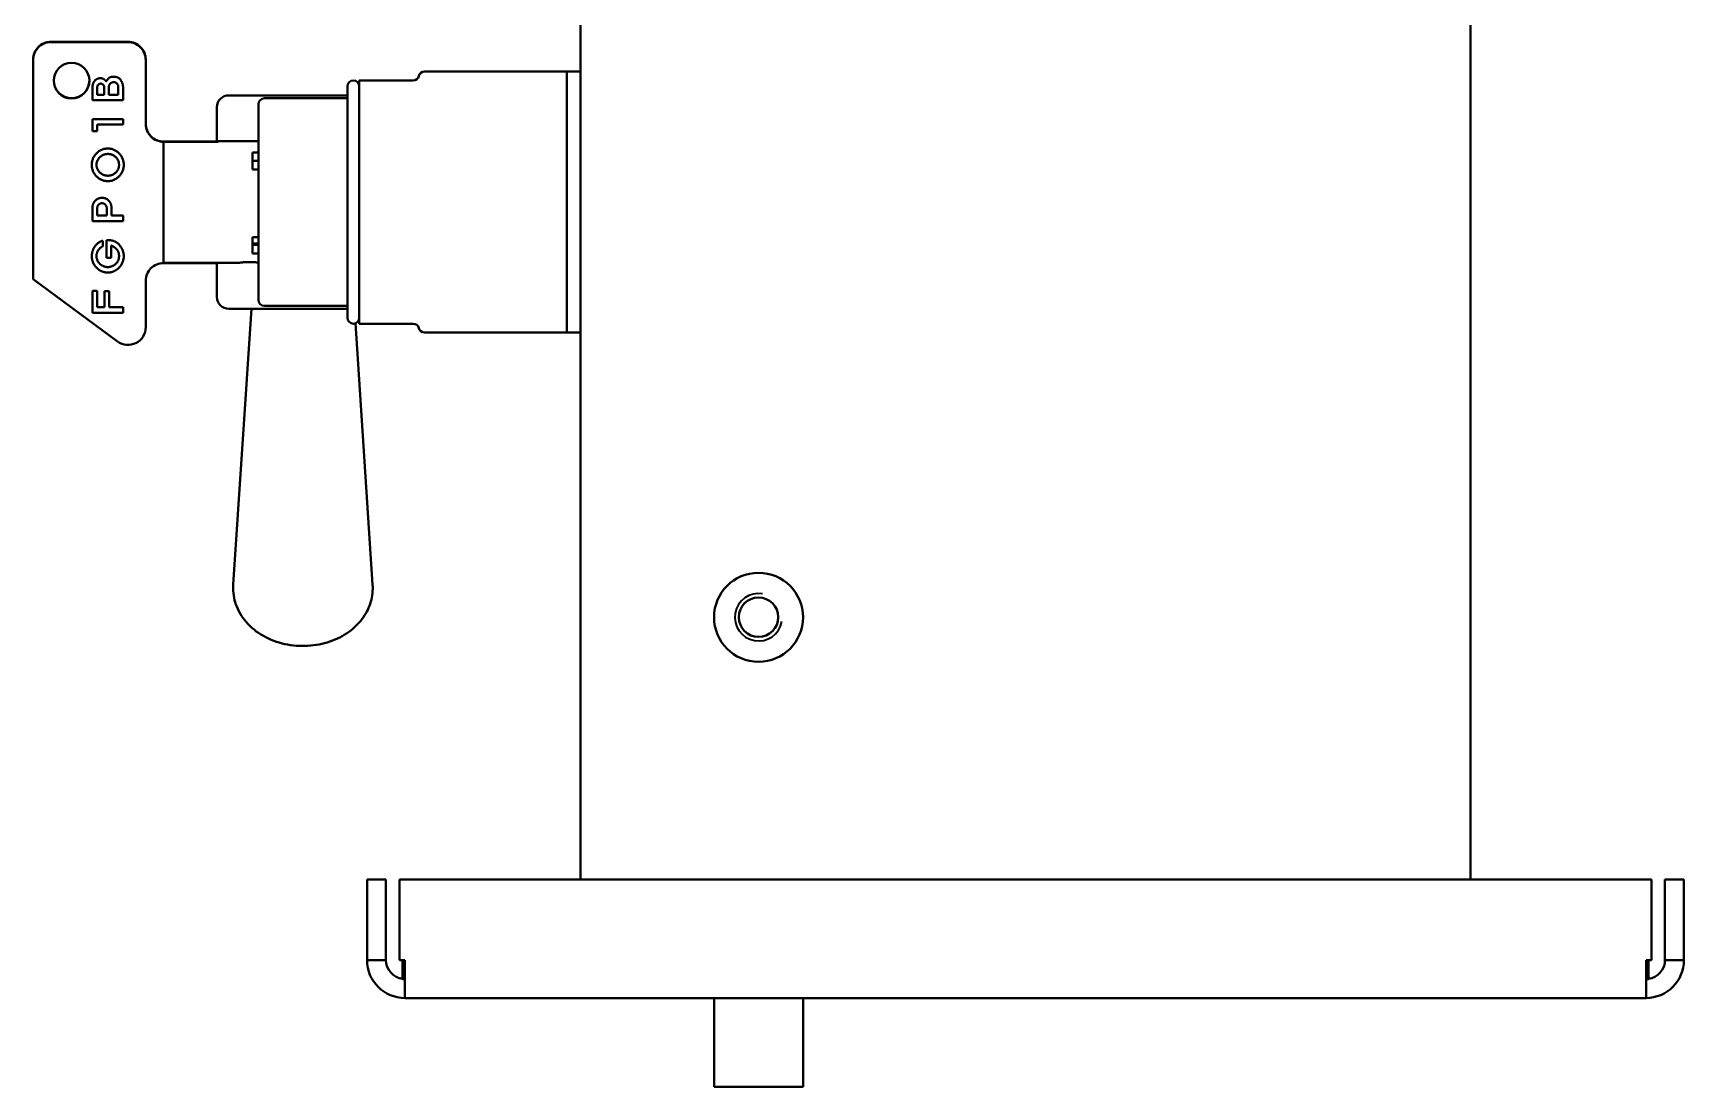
# Model space of a CAD drawing. Header units: millimetres. Extents: x 0 to 5887, y 0 to 4158.
# Drawn here: x 2130.4 to 2408.7, y 2787.8 to 2965.5 of the extents above; entities that cross this region are included whole.
import ezdxf

# ---------------------------------------------------------------- set-up
doc = ezdxf.new("R2010")
doc.units = ezdxf.units.MM
doc.header["$LTSCALE"] = 7
doc.layers.add('가시적인 것(ISO)', color=3, linetype='Continuous', lineweight=40)
doc.layers.add('가시적인 좁은 것(ISO)', color=3, linetype='Continuous', lineweight=35)

msp = doc.modelspace()

# ---------------------------------------------------------------- linework, layer by layer
at = {"layer": '가시적인 것(ISO)'}
for p, q in [((2372.6748, 2822.7575), (2372.6748, 3261.9575)), ((2222.6748, 2822.7575), (2222.6748, 3259.9575)), ((2133.3748, 2963.9744), (2146.3748, 2963.9744)), ((2133.3748, 2963.9224), (2146.3748, 2963.9224)), ((2130.3748, 2960.9754), (2130.3748, 2960.9234)), ((2130.3748, 2923.9359), (2130.3748, 2960.9234)), ((2149.3748, 2960.9754), (2149.3748, 2960.9234)), ((2149.3748, 2960.9234), (2149.3748, 2950.1281)), ((2196.3748, 2958.9575), (2220.3748, 2958.9575)), ((2220.3748, 2958.9575), (2220.3748, 2914.9575)), ((2220.3748, 2958.9575), (2220.3748, 2914.9575)), ((2222.6748, 2958.9575), (2220.3748, 2958.9575)), ((2140.4105, 2956.2845), (2140.4105, 2954.1202)), ((2141.2055, 2956.2963), (2141.2055, 2956.296)), ((2141.2055, 2955.0371), (2141.2055, 2956.296)), ((2141.7864, 2956.9324), (2141.7864, 2956.9321)), ((2142.3673, 2956.2963), (2142.3673, 2956.296)), ((2142.3673, 2956.296), (2142.3673, 2955.0371)), ((2143.1623, 2956.3775), (2143.1623, 2956.3772)), ((2143.1623, 2955.0371), (2143.1623, 2956.3772)), ((2143.9573, 2957.1769), (2143.9573, 2957.1767)), ((2144.7522, 2956.3775), (2144.7522, 2956.3772)), ((2144.7522, 2956.3772), (2144.7522, 2955.0371)), ((2145.5472, 2954.1202), (2145.5472, 2956.3982)), ((2183.3748, 2956.4575), (2183.3748, 2917.4575)), ((2185.3748, 2957.4575), (2185.3748, 2916.4575)), ((2185.3748, 2957.4575), (2194.4383, 2957.4575)), ((2140.4105, 2954.1204), (2145.5472, 2954.1204)), ((2140.4105, 2954.1202), (2145.5472, 2954.1202)), ((2142.3673, 2955.0371), (2141.2055, 2955.0371)), ((2144.7522, 2955.0371), (2143.1623, 2955.0371)), ((2161.3748, 2952.9575), (2161.3748, 2947.1811)), ((2183.3748, 2954.9575), (2163.3748, 2954.9575)), ((2168.3748, 2953.4575), (2168.3748, 2920.4575)), ((2169.3748, 2954.4575), (2183.3748, 2954.4575)), ((2140.4105, 2950.9414), (2140.4105, 2948.9413)), ((2145.5472, 2950.9414), (2140.4105, 2950.9414)), ((2141.2055, 2950.0247), (2145.5472, 2950.0247)), ((2141.2055, 2950.0247), (2141.2055, 2950.0245)), ((2141.2055, 2950.0245), (2145.5472, 2950.0245)), ((2141.2055, 2948.9413), (2141.2055, 2950.0245)), ((2145.5472, 2950.0245), (2145.5472, 2950.9414)), ((2140.4105, 2948.9416), (2141.2055, 2948.9416)), ((2140.4105, 2948.9413), (2141.2055, 2948.9413)), ((2161.5492, 2947.162), (2161.5765, 2947.2075)), ((2161.5765, 2947.2075), (2161.5765, 2947.1292)), ((2161.5765, 2947.2075), (2168.3748, 2947.2075)), ((2142.9855, 2945.0732), (2142.9855, 2945.073)), ((2152.3748, 2947.1811), (2161.5607, 2947.1811)), ((2152.3748, 2947.1811), (2161.5607, 2947.1811)), ((2152.3748, 2947.1292), (2161.5765, 2947.1292)), ((2152.3748, 2947.1292), (2152.3748, 2926.7338)), ((2152.3748, 2947.1292), (2161.5765, 2947.1292)), ((2167.3748, 2942.4283), (2167.3748, 2945.3293)), ((2167.3748, 2945.3293), (2168.3748, 2945.3293)), ((2141.0832, 2943.246), (2141.0832, 2943.2458)), ((2144.8745, 2943.246), (2144.8745, 2943.2458)), ((2167.3748, 2943.9186), (2168.3748, 2943.9186)), ((2167.3748, 2942.4283), (2168.3748, 2942.4283)), ((2142.9789, 2940.4885), (2142.9789, 2940.4882)), ((2140.4105, 2936.1088), (2140.4105, 2933.7639)), ((2142.0071, 2936.7596), (2142.0071, 2936.7593)), ((2143.5904, 2934.6809), (2143.5904, 2936.1088)), ((2140.4105, 2933.7642), (2145.5472, 2933.7642)), ((2140.4105, 2933.7639), (2145.5472, 2933.7639)), ((2141.2055, 2935.9735), (2141.2055, 2935.9732)), ((2141.2055, 2934.6809), (2141.2055, 2935.9732)), ((2142.7954, 2934.6809), (2141.2055, 2934.6809)), ((2142.7954, 2935.9735), (2142.7954, 2935.9732)), ((2142.7954, 2935.9732), (2142.7954, 2934.6809)), ((2145.5472, 2934.6809), (2143.5904, 2934.6809)), ((2145.5472, 2933.7639), (2145.5472, 2934.6809)), ((2142.7342, 2930.5527), (2142.7342, 2927.587)), ((2167.3748, 2928.2896), (2167.3748, 2931.0435)), ((2167.3748, 2931.0435), (2168.3748, 2931.0435)), ((2141.0832, 2927.8575), (2141.0832, 2927.8573)), ((2142.1409, 2929.5212), (2142.1409, 2930.4496)), ((2143.5292, 2929.637), (2143.5292, 2929.6367)), ((2143.5292, 2927.587), (2143.5292, 2929.6367)), ((2144.8745, 2927.8575), (2144.8745, 2927.8573)), ((2167.3748, 2929.9964), (2168.3748, 2929.9964)), ((2167.3748, 2929.7757), (2168.3748, 2929.7757)), ((2167.3748, 2928.2896), (2168.3748, 2928.2896)), ((2142.7342, 2927.5872), (2143.5292, 2927.5872)), ((2142.7342, 2927.587), (2143.5292, 2927.587)), ((2161.5765, 2926.7338), (2152.3748, 2926.7338)), ((2161.5765, 2926.685), (2152.3748, 2926.685)), ((2161.3748, 2926.685), (2161.3748, 2920.9575)), ((2161.5765, 2926.7338), (2161.5765, 2926.685)), ((2161.5765, 2926.7075), (2164.8932, 2926.7075)), ((2144.5952, 2913.4612), (2130.3748, 2923.9359)), ((2149.3748, 2923.686), (2149.3748, 2915.8756)), ((2140.4105, 2921.9869), (2140.4105, 2918.2981)), ((2141.2055, 2921.9869), (2140.4105, 2921.9869)), ((2141.2055, 2919.2151), (2141.2055, 2921.9869)), ((2142.4285, 2921.9229), (2142.4285, 2919.2151)), ((2143.2235, 2921.9229), (2142.4285, 2921.9229)), ((2143.2235, 2919.2151), (2143.2235, 2921.9229)), ((2169.3748, 2919.4575), (2183.3748, 2919.4575)), ((2140.4105, 2918.2984), (2145.5472, 2918.2984)), ((2140.4105, 2918.2981), (2145.5472, 2918.2981)), ((2142.4285, 2919.2151), (2141.2055, 2919.2151)), ((2145.5472, 2919.2151), (2143.2235, 2919.2151)), ((2145.5472, 2918.2981), (2145.5472, 2919.2151)), ((2183.3748, 2918.9575), (2163.3748, 2918.9575)), ((2167.1845, 2918.9575), (2164.1301, 2872.4532)), ((2184.7251, 2916.5209), (2187.6194, 2872.4532)), ((2185.3748, 2916.4575), (2194.4383, 2916.4575)), ((2196.3748, 2914.9575), (2220.3748, 2914.9575)), ((2222.6748, 2914.9575), (2220.3748, 2914.9575)), ((2186.6748, 2822.7575), (2186.6748, 2809.1575)), ((2189.8748, 2822.7575), (2186.6748, 2822.7575)), ((2189.8748, 2809.1575), (2189.8748, 2822.7575)), ((2192.1375, 2809.1575), (2192.1375, 2822.7575)), ((2192.1375, 2822.7575), (2403.212, 2822.7575)), ((2403.212, 2822.7575), (2403.212, 2809.1575)), ((2405.4748, 2809.1575), (2405.4748, 2822.7575)), ((2405.4748, 2822.7575), (2408.6748, 2822.7575)), ((2408.6748, 2809.1575), (2408.6748, 2822.7575)), ((2189.8748, 2809.1575), (2186.6748, 2809.1575)), ((2193.0748, 2809.1575), (2192.1375, 2809.1575)), ((2192.6748, 2808.9575), (2192.6748, 2805.9575)), ((2193.0748, 2808.9575), (2192.6748, 2808.9575)), ((2193.0748, 2809.1575), (2193.0748, 2802.7575)), ((2402.2748, 2802.7575), (2402.2748, 2809.1575)), ((2403.212, 2809.1575), (2402.2748, 2809.1575)), ((2402.6748, 2808.9575), (2402.2748, 2808.9575)), ((2402.6748, 2808.9575), (2402.6748, 2805.9575)), ((2405.4748, 2809.1575), (2408.6748, 2809.1575)), ((2192.6748, 2805.9575), (2193.0748, 2805.9575)), ((2402.2748, 2805.9575), (2402.6748, 2805.9575)), ((2402.2748, 2802.7575), (2193.0748, 2802.7575)), ((2245.1748, 2802.7575), (2245.1748, 2787.7575)), ((2260.1748, 2802.7575), (2260.1748, 2787.7575)), ((2245.1748, 2787.7575), (2260.1748, 2787.7575))]:
    msp.add_line(p, q, dxfattribs=at)
for radius in [7.5, 3.3235]:
    msp.add_circle((2252.6748, 2866.9575), radius, dxfattribs=at)
for centre, radius, start, end in [((2196.3748, 2957.9575), 1, 90, 165.522488), ((2184.3748, 2956.4575), 1, 0, 180), ((2194.4383, 2958.4575), 1, 270, 345.522488), ((2163.3748, 2952.9575), 2, 90, 180), ((2169.3748, 2953.4575), 1, 90, 180), ((2163.3748, 2920.9575), 2, 180, 270), ((2169.3748, 2920.4575), 1, 180, 270), ((2184.3748, 2917.4575), 1, 180, 0), ((2194.4383, 2915.4575), 1, 14.477512, 90), ((2196.3748, 2915.9575), 1, 194.477512, 270), ((2193.0748, 2809.1575), 6.4, 180, 270), ((2193.0748, 2809.1575), 3.2, 180, 262.819244), ((2402.2748, 2809.1575), 6.4, 270, 0), ((2402.2748, 2809.1575), 3.2, 277.180756, 0)]:
    msp.add_arc(centre, radius, start, end, dxfattribs=at)
for centre, major_axis, start_param, end_param in [((2133.3748, 2960.9754), (-3, 0), 4.71238898, 6.28318531), ((2133.3748, 2960.9234), (-3, 0), 4.71238898, 6.28318531), ((2146.3748, 2960.9754), (3, 0), 0, 1.57079633), ((2146.3748, 2960.9234), (3, 0), 0, 1.57079633), ((2136.8748, 2957.4766), (3, 0), 3.15026146, 6.2745165), ((2152.3748, 2950.1801), (-3, 0), 0, 1.57079633), ((2152.3748, 2950.1281), (-3, 0), 0, 1.57079633), ((2152.3748, 2923.686), (-3, 0), 4.71238898, 6.28318531), ((2146.3748, 2915.8756), (3, 0), 4.07736224, 6.28318531)]:
    msp.add_ellipse(centre, major_axis=major_axis, ratio=0.99966201, start_param=start_param, end_param=end_param, dxfattribs=at)
msp.add_ellipse((2136.8748, 2957.4246), major_axis=(-3, 0), ratio=0.99966201, dxfattribs=at)
for points, knots in [([(2141.7329, 2957.8491), (2141.6914, 2957.8477), (2141.6094, 2957.8448), (2141.4875, 2957.8265), (2141.3691, 2957.7943), (2141.2526, 2957.7519), (2141.1402, 2957.6943), (2141.0304, 2957.6253), (2140.9226, 2957.5447), (2140.8193, 2957.4516), (2140.7223, 2957.3476), (2140.6386, 2957.2296), (2140.5682, 2957.1001), (2140.5092, 2956.9595), (2140.4647, 2956.8069), (2140.4337, 2956.6428), (2140.4143, 2956.4674), (2140.4118, 2956.3467), (2140.4105, 2956.2845)], [0, 0, 0, 0, 0.05427115, 0.10739015, 0.1608808, 0.21469696, 0.26932079, 0.32588115, 0.38424246, 0.44534576, 0.5075986, 0.57006323, 0.63424037, 0.70020151, 0.76931843, 0.84191786, 0.91865867, 1, 1, 1, 1]), ([(2141.2055, 2956.2963), (2141.206, 2956.3214), (2141.207, 2956.3704), (2141.2159, 2956.4416), (2141.2297, 2956.5083), (2141.2502, 2956.5703), (2141.2755, 2956.6277), (2141.3078, 2956.6799), (2141.345, 2956.728), (2141.4017, 2956.784), (2141.479, 2956.8413), (2141.5765, 2956.8957), (2141.6805, 2956.9257), (2141.7512, 2956.9302), (2141.7864, 2956.9324)], [0, 0, 0, 0, 0.07843272, 0.15238941, 0.22341326, 0.29023867, 0.3555143, 0.41829968, 0.48121034, 0.54434747, 0.6661785, 0.77980366, 0.89032424, 1, 1, 1, 1]), ([(2141.2055, 2956.296), (2141.206, 2956.3212), (2141.207, 2956.3701), (2141.2159, 2956.4414), (2141.2297, 2956.508), (2141.2502, 2956.57), (2141.2755, 2956.6274), (2141.3078, 2956.6796), (2141.345, 2956.7277), (2141.4017, 2956.7838), (2141.479, 2956.8411), (2141.5765, 2956.8954), (2141.6805, 2956.9254), (2141.7512, 2956.9299), (2141.7864, 2956.9321)], [0, 0, 0, 0, 0.07843272, 0.15238941, 0.22341326, 0.29023867, 0.3555143, 0.41829968, 0.48121034, 0.54434747, 0.6661785, 0.77980366, 0.89032424, 1, 1, 1, 1]), ([(2142.7218, 2957.3209), (2142.7202, 2957.3221), (2142.714, 2957.327), (2142.7019, 2957.3405), (2142.6797, 2957.3609), (2142.6481, 2957.3891), (2142.6093, 2957.4271), (2142.5601, 2957.4715), (2142.5028, 2957.5251), (2142.4392, 2957.5861), (2142.3689, 2957.6478), (2142.2907, 2957.7013), (2142.2086, 2957.7473), (2142.1219, 2957.785), (2142.0308, 2957.8132), (2141.9357, 2957.8346), (2141.8358, 2957.8472), (2141.7677, 2957.8484), (2141.7329, 2957.8491)], [0, 0, 0, 0, 0.00527441, 0.02041841, 0.04663565, 0.08337231, 0.12998379, 0.18711255, 0.25471824, 0.33280285, 0.41517946, 0.49629442, 0.57742192, 0.65821838, 0.7402814, 0.82381946, 0.91015354, 1, 1, 1, 1]), ([(2141.7864, 2956.9324), (2141.8216, 2956.9302), (2141.8923, 2956.9257), (2141.9966, 2956.8954), (2142.0946, 2956.8416), (2142.1721, 2956.784), (2142.2288, 2956.728), (2142.2661, 2956.6802), (2142.2971, 2956.6274), (2142.3227, 2956.5703), (2142.3431, 2956.5083), (2142.357, 2956.4416), (2142.3659, 2956.3704), (2142.3668, 2956.3214), (2142.3673, 2956.2963)], [0, 0, 0, 0, 0.10963582, 0.22011615, 0.33457548, 0.45636215, 0.51947628, 0.58236404, 0.64461516, 0.70986702, 0.7766681, 0.84766608, 0.92159584, 1, 1, 1, 1]), ([(2141.7864, 2956.9321), (2141.8216, 2956.9299), (2141.8923, 2956.9254), (2141.9966, 2956.8952), (2142.0946, 2956.8414), (2142.1721, 2956.7838), (2142.2288, 2956.7277), (2142.2661, 2956.6799), (2142.2971, 2956.6271), (2142.3227, 2956.5701), (2142.3431, 2956.508), (2142.357, 2956.4414), (2142.3659, 2956.3701), (2142.3668, 2956.3212), (2142.3673, 2956.296)], [0, 0, 0, 0, 0.10963582, 0.22011615, 0.33457548, 0.45636215, 0.51947628, 0.58236404, 0.64461516, 0.70986702, 0.7766681, 0.84766608, 0.92159584, 1, 1, 1, 1]), ([(2143.9544, 2958.0936), (2143.8999, 2958.0926), (2143.7943, 2958.0908), (2143.6423, 2958.0727), (2143.5031, 2958.0424), (2143.3763, 2958.0003), (2143.2617, 2957.9463), (2143.1605, 2957.8785), (2143.0709, 2957.7998), (2142.9982, 2957.7092), (2142.936, 2957.6203), (2142.8806, 2957.5415), (2142.8326, 2957.4757), (2142.7934, 2957.4218), (2142.764, 2957.3788), (2142.7415, 2957.3494), (2142.7298, 2957.3302), (2142.7234, 2957.3228), (2142.7218, 2957.3209)], [0, 0, 0, 0, 0.10564587, 0.20451601, 0.29619793, 0.38152204, 0.46299034, 0.54090675, 0.61699884, 0.69328607, 0.76542001, 0.8274343, 0.88004662, 0.92339897, 0.95663151, 0.98096335, 0.9951777, 1, 1, 1, 1]), ([(2143.1623, 2956.3775), (2143.1647, 2956.4265), (2143.1695, 2956.5241), (2143.2137, 2956.6663), (2143.282, 2956.8028), (2143.3618, 2956.9072), (2143.4347, 2956.9857), (2143.4965, 2957.0363), (2143.5619, 2957.0799), (2143.6322, 2957.1154), (2143.7072, 2957.1432), (2143.7866, 2957.1633), (2143.8706, 2957.1748), (2143.9279, 2957.1762), (2143.9573, 2957.1769)], [0, 0, 0, 0, 0.11712848, 0.23316017, 0.35351179, 0.48097886, 0.54622642, 0.6095758, 0.67173975, 0.73413235, 0.7975734, 0.86284323, 0.92979656, 1, 1, 1, 1]), ([(2143.1623, 2956.3772), (2143.1647, 2956.4262), (2143.1695, 2956.5238), (2143.2137, 2956.6661), (2143.282, 2956.8026), (2143.3618, 2956.907), (2143.4347, 2956.9855), (2143.4965, 2957.036), (2143.5619, 2957.0797), (2143.6322, 2957.1152), (2143.7072, 2957.1429), (2143.7866, 2957.163), (2143.8706, 2957.1745), (2143.9279, 2957.1759), (2143.9573, 2957.1767)], [0, 0, 0, 0, 0.11712848, 0.23316017, 0.35351179, 0.48097886, 0.54622642, 0.6095758, 0.67173975, 0.73413235, 0.7975734, 0.86284323, 0.92979656, 1, 1, 1, 1]), ([(2145.5472, 2956.3982), (2145.5459, 2956.4377), (2145.5434, 2956.519), (2145.5263, 2956.6429), (2145.4996, 2956.7716), (2145.4607, 2956.9044), (2145.4119, 2957.0419), (2145.3522, 2957.1841), (2145.2811, 2957.3304), (2145.2023, 2957.4802), (2145.1094, 2957.6242), (2144.9955, 2957.7509), (2144.8633, 2957.8569), (2144.715, 2957.9449), (2144.5484, 2958.0112), (2144.3657, 2958.0601), (2144.1655, 2958.0886), (2144.0265, 2958.0919), (2143.9544, 2958.0936)], [0, 0, 0, 0, 0.045469477, 0.093488771, 0.143627723, 0.196604031, 0.252555691, 0.311326573, 0.373904675, 0.439616603, 0.505950269, 0.57052549, 0.634590779, 0.700106434, 0.768120585, 0.8401735, 0.917144063, 1, 1, 1, 1]), ([(2143.9573, 2957.1769), (2143.9866, 2957.1762), (2144.0439, 2957.1748), (2144.1279, 2957.1633), (2144.2073, 2957.1431), (2144.2823, 2957.1155), (2144.3527, 2957.0796), (2144.4188, 2957.0366), (2144.4808, 2956.9857), (2144.5537, 2956.9075), (2144.6324, 2956.8025), (2144.7008, 2956.6664), (2144.745, 2956.5241), (2144.7498, 2956.4265), (2144.7522, 2956.3775)], [0, 0, 0, 0, 0.07019062, 0.13713172, 0.20238963, 0.26581909, 0.32820029, 0.39098994, 0.45432775, 0.51956339, 0.64655278, 0.76688242, 0.88289292, 1, 1, 1, 1]), ([(2143.9573, 2957.1767), (2143.9866, 2957.1759), (2144.0439, 2957.1745), (2144.1279, 2957.163), (2144.2073, 2957.1429), (2144.2823, 2957.1152), (2144.3527, 2957.0794), (2144.4188, 2957.0364), (2144.4808, 2956.9854), (2144.5537, 2956.9072), (2144.6324, 2956.8022), (2144.7008, 2956.6661), (2144.745, 2956.5238), (2144.7498, 2956.4262), (2144.7522, 2956.3772)], [0, 0, 0, 0, 0.07019062, 0.13713172, 0.20238963, 0.26581909, 0.32820029, 0.39098994, 0.45432775, 0.51956339, 0.64655278, 0.76688242, 0.88289292, 1, 1, 1, 1]), ([(2142.9789, 2945.9899), (2142.8876, 2945.9877), (2142.7075, 2945.9832), (2142.4427, 2945.9439), (2142.1882, 2945.8799), (2141.944, 2945.7903), (2141.7093, 2945.6765), (2141.4862, 2945.5348), (2141.2732, 2945.3686), (2141.0733, 2945.1797), (2140.8906, 2944.9733), (2140.729, 2944.7551), (2140.5925, 2944.5268), (2140.4808, 2944.2885), (2140.3945, 2944.04), (2140.3338, 2943.7817), (2140.295, 2943.5137), (2140.2905, 2943.3315), (2140.2882, 2943.2391)], [0, 0, 0, 0, 0.06396996, 0.12628383, 0.18735874, 0.24779723, 0.30845505, 0.37001199, 0.43289888, 0.4977051, 0.5627616, 0.62604222, 0.68796709, 0.74914247, 0.81040796, 0.87219118, 0.93513718, 1, 1, 1, 1]), ([(2141.0832, 2943.246), (2141.0848, 2943.3079), (2141.088, 2943.4296), (2141.1144, 2943.6089), (2141.1585, 2943.7809), (2141.219, 2943.947), (2141.2976, 2944.1058), (2141.394, 2944.2576), (2141.5075, 2944.4023), (2141.6367, 2944.5386), (2141.7775, 2944.6639), (2141.9279, 2944.7733), (2142.0861, 2944.8653), (2142.2507, 2944.9431), (2142.4246, 2945.0005), (2142.6049, 2945.043), (2142.7928, 2945.0683), (2142.9205, 2945.0715), (2142.9855, 2945.0732)], [0, 0, 0, 0, 0.063244121, 0.124449935, 0.184950834, 0.244601771, 0.30489548, 0.365787748, 0.428194631, 0.492696429, 0.557520489, 0.620704217, 0.682588072, 0.744362156, 0.806562232, 0.869438903, 0.933502702, 1, 1, 1, 1]), ([(2141.0832, 2943.2458), (2141.0848, 2943.3076), (2141.088, 2943.4293), (2141.1144, 2943.6087), (2141.1585, 2943.7807), (2141.219, 2943.9468), (2141.2976, 2944.1055), (2141.394, 2944.2573), (2141.5075, 2944.4021), (2141.6367, 2944.5383), (2141.7775, 2944.6636), (2141.9279, 2944.7731), (2142.0861, 2944.8651), (2142.2507, 2944.9428), (2142.4246, 2945.0003), (2142.6049, 2945.0427), (2142.7928, 2945.068), (2142.9205, 2945.0713), (2142.9855, 2945.073)], [0, 0, 0, 0, 0.063244121, 0.124449935, 0.184950834, 0.244601771, 0.30489548, 0.365787748, 0.428194631, 0.492696429, 0.557520489, 0.620704217, 0.682588072, 0.744362156, 0.806562232, 0.869438903, 0.933502702, 1, 1, 1, 1]), ([(2145.6695, 2943.2391), (2145.6672, 2943.3315), (2145.6626, 2943.5137), (2145.6241, 2943.7818), (2145.5622, 2944.04), (2145.475, 2944.2886), (2145.3621, 2944.5265), (2145.226, 2944.7554), (2145.0632, 2944.9736), (2144.8786, 2945.1797), (2144.6769, 2945.3684), (2144.4631, 2945.5346), (2144.24, 2945.6763), (2144.0061, 2945.7903), (2143.7628, 2945.8799), (2143.5099, 2945.9437), (2143.2473, 2945.9832), (2143.0691, 2945.9877), (2142.9789, 2945.9899)], [0, 0, 0, 0, 0.06491521, 0.12791207, 0.18979733, 0.25118608, 0.31250596, 0.37448085, 0.4379455, 0.50335187, 0.56853652, 0.63165075, 0.69325742, 0.75376333, 0.8140407, 0.87494817, 0.93664852, 1, 1, 1, 1]), ([(2142.9855, 2945.0732), (2143.0493, 2945.0715), (2143.1751, 2945.0682), (2143.3605, 2945.0429), (2143.5386, 2945.0007), (2143.7104, 2944.9427), (2143.8737, 2944.8651), (2144.0316, 2944.7736), (2144.1812, 2944.6635), (2144.322, 2944.5386), (2144.4511, 2944.4023), (2144.5648, 2944.2579), (2144.6599, 2944.1055), (2144.7388, 2943.9471), (2144.7991, 2943.7809), (2144.8433, 2943.6089), (2144.8697, 2943.4296), (2144.8729, 2943.3079), (2144.8745, 2943.246)], [0, 0, 0, 0, 0.06547344, 0.1291616, 0.19166918, 0.25320503, 0.31494563, 0.37709285, 0.44028113, 0.50538106, 0.57015736, 0.63282983, 0.69380697, 0.75435727, 0.81426207, 0.87502044, 0.93648673, 1, 1, 1, 1]), ([(2142.9855, 2945.073), (2143.0493, 2945.0713), (2143.1751, 2945.0679), (2143.3605, 2945.0427), (2143.5386, 2945.0005), (2143.7104, 2944.9424), (2143.8737, 2944.8648), (2144.0316, 2944.7734), (2144.1812, 2944.6633), (2144.322, 2944.5384), (2144.4511, 2944.402), (2144.5648, 2944.2576), (2144.6599, 2944.1052), (2144.7388, 2943.9468), (2144.7991, 2943.7807), (2144.8433, 2943.6087), (2144.8697, 2943.4293), (2144.8729, 2943.3076), (2144.8745, 2943.2458)], [0, 0, 0, 0, 0.06547344, 0.1291616, 0.19166918, 0.25320503, 0.31494563, 0.37709285, 0.44028113, 0.50538106, 0.57015736, 0.63282983, 0.69380697, 0.75435727, 0.81426207, 0.87502044, 0.93648673, 1, 1, 1, 1]), ([(2140.2882, 2943.2391), (2140.2905, 2943.1456), (2140.295, 2942.9615), (2140.3337, 2942.6911), (2140.3943, 2942.4308), (2140.4809, 2942.1811), (2140.5922, 2941.942), (2140.7291, 2941.7135), (2140.89, 2941.4953), (2141.0737, 2941.2909), (2141.2729, 2941.1027), (2141.4863, 2940.9385), (2141.7096, 2940.7988), (2141.944, 2940.6859), (2142.1882, 2940.5972), (2142.4429, 2940.5345), (2142.7075, 2940.4949), (2142.8876, 2940.4905), (2142.9789, 2940.4882)], [0, 0, 0, 0, 0.06546991, 0.12901913, 0.19117778, 0.25259569, 0.31391495, 0.3757807, 0.43900092, 0.50366171, 0.5682531, 0.63080653, 0.69206765, 0.75257004, 0.81287445, 0.87383673, 0.9360911, 1, 1, 1, 1]), ([(2140.2882, 2943.2391), (2140.2905, 2943.1457), (2140.295, 2942.9617), (2140.3337, 2942.6913), (2140.3943, 2942.431), (2140.4809, 2942.1814), (2140.5922, 2941.9423), (2140.7291, 2941.7138), (2140.89, 2941.4956), (2141.0737, 2941.2911), (2141.2729, 2941.103), (2141.4863, 2940.9388), (2141.7096, 2940.7991), (2141.944, 2940.6861), (2142.1882, 2940.5974), (2142.4429, 2940.5348), (2142.7075, 2940.4951), (2142.8876, 2940.4907), (2142.9789, 2940.4885)], [0.000060695, 0.000060695, 0.000060695, 0.000060695, 0.065469913, 0.129019131, 0.191177784, 0.252595695, 0.313914949, 0.375780705, 0.439000916, 0.503661708, 0.568253104, 0.630806526, 0.692067649, 0.752570042, 0.812874446, 0.873836726, 0.936091104, 1, 1, 1, 1]), ([(2142.9855, 2941.4052), (2142.9205, 2941.4068), (2142.7928, 2941.4101), (2142.6049, 2941.4355), (2142.4244, 2941.4775), (2142.2512, 2941.5368), (2142.0858, 2941.6128), (2141.928, 2941.7052), (2141.7775, 2941.8145), (2141.6367, 2941.9399), (2141.5072, 2942.0761), (2141.394, 2942.2218), (2141.2977, 2942.3745), (2141.2185, 2942.5347), (2141.1588, 2942.703), (2141.1142, 2942.8774), (2141.088, 2943.0593), (2141.0848, 2943.1829), (2141.0832, 2943.2458)], [0, 0, 0, 0, 0.06621357, 0.13000403, 0.19261242, 0.25465142, 0.31602589, 0.3776457, 0.44055984, 0.50510731, 0.5693339, 0.63173033, 0.69263702, 0.75296437, 0.81327516, 0.87414646, 0.93605397, 1, 1, 1, 1]), ([(2142.9789, 2940.4882), (2143.0691, 2940.4904), (2143.2473, 2940.4948), (2143.5097, 2940.5347), (2143.7628, 2940.5972), (2144.0061, 2940.6859), (2144.2397, 2940.799), (2144.463, 2940.9387), (2144.6772, 2941.1029), (2144.8782, 2941.2908), (2145.0638, 2941.4951), (2145.2259, 2941.7132), (2145.3624, 2941.9423), (2145.475, 2942.181), (2145.5623, 2942.4307), (2145.6242, 2942.6909), (2145.6626, 2942.9616), (2145.6672, 2943.1456), (2145.6695, 2943.2391)], [0, 0, 0, 0, 0.06329086, 0.12493218, 0.18572682, 0.2458698, 0.3062199, 0.36753038, 0.43031134, 0.49528131, 0.56029276, 0.62369669, 0.68561229, 0.74707562, 0.80861646, 0.87087692, 0.93447734, 1, 1, 1, 1]), ([(2142.9789, 2940.4885), (2143.0691, 2940.4907), (2143.2473, 2940.4951), (2143.5097, 2940.535), (2143.7628, 2940.5974), (2144.0061, 2940.6861), (2144.2397, 2940.7993), (2144.463, 2940.939), (2144.6772, 2941.1032), (2144.8782, 2941.2911), (2145.0638, 2941.4953), (2145.2259, 2941.7135), (2145.3624, 2941.9425), (2145.475, 2942.1813), (2145.5623, 2942.431), (2145.6242, 2942.6912), (2145.6626, 2942.9617), (2145.6672, 2943.1457), (2145.6695, 2943.2391)], [0, 0, 0, 0, 0.063290864, 0.124932183, 0.185726818, 0.245869803, 0.306219899, 0.367530379, 0.430311335, 0.495281315, 0.560292764, 0.623696691, 0.685612291, 0.747075625, 0.808616459, 0.87087692, 0.934477338, 0.999939254, 0.999939254, 0.999939254, 0.999939254]), ([(2144.8745, 2943.2458), (2144.8729, 2943.1829), (2144.8697, 2943.0593), (2144.8435, 2942.8774), (2144.7989, 2942.703), (2144.7393, 2942.5347), (2144.6599, 2942.3748), (2144.5648, 2942.2215), (2144.4514, 2942.0762), (2144.322, 2941.9398), (2144.1813, 2941.8148), (2144.0315, 2941.7049), (2143.874, 2941.613), (2143.7099, 2941.5372), (2143.5388, 2941.4773), (2143.3604, 2941.4356), (2143.1751, 2941.4102), (2143.0493, 2941.4069), (2142.9855, 2941.4052)], [0, 0, 0, 0, 0.06421689, 0.126386632, 0.187515767, 0.248082018, 0.308664899, 0.369656842, 0.432317569, 0.496816204, 0.561637086, 0.624554509, 0.686435331, 0.747773999, 0.809152416, 0.871392049, 0.934807209, 1, 1, 1, 1]), ([(2142.0138, 2937.6763), (2141.9558, 2937.6749), (2141.8421, 2937.6721), (2141.6757, 2937.6485), (2141.5177, 2937.6108), (2141.3678, 2937.557), (2141.2271, 2937.4863), (2141.0931, 2937.4027), (2140.9698, 2937.3008), (2140.855, 2937.1873), (2140.7523, 2937.0639), (2140.661, 2936.9366), (2140.5828, 2936.8068), (2140.5204, 2936.6728), (2140.4717, 2936.5361), (2140.4358, 2936.3966), (2140.4142, 2936.2538), (2140.4117, 2936.1573), (2140.4105, 2936.1088)], [0, 0, 0, 0, 0.06990935, 0.13693333, 0.20208557, 0.26532931, 0.3283129, 0.39144478, 0.45527375, 0.52066965, 0.58577214, 0.64849332, 0.70923813, 0.76812294, 0.82638424, 0.8838105, 0.94160867, 1, 1, 1, 1]), ([(2141.2055, 2935.9735), (2141.208, 2936.0215), (2141.213, 2936.1174), (2141.2558, 2936.2571), (2141.3225, 2936.3914), (2141.4006, 2936.4939), (2141.4722, 2936.5716), (2141.5345, 2936.621), (2141.6001, 2936.6647), (2141.6721, 2936.6989), (2141.7484, 2936.7271), (2141.8303, 2936.7457), (2141.917, 2936.7576), (2141.9765, 2936.7589), (2142.0071, 2936.7596)], [0, 0, 0, 0, 0.1150066, 0.22951552, 0.34729841, 0.47280168, 0.53705832, 0.6000093, 0.66289545, 0.7257167, 0.7906769, 0.85733732, 0.9266507, 1, 1, 1, 1]), ([(2141.2055, 2935.9732), (2141.208, 2936.0213), (2141.213, 2936.1172), (2141.2558, 2936.2569), (2141.3225, 2936.3911), (2141.4006, 2936.4937), (2141.4722, 2936.5713), (2141.5345, 2936.6207), (2141.6001, 2936.6645), (2141.6721, 2936.6987), (2141.7484, 2936.7268), (2141.8303, 2936.7454), (2141.917, 2936.7573), (2141.9765, 2936.7586), (2142.0071, 2936.7593)], [0, 0, 0, 0, 0.1150066, 0.22951552, 0.34729841, 0.47280168, 0.53705832, 0.6000093, 0.66289545, 0.7257167, 0.7906769, 0.85733732, 0.9266507, 1, 1, 1, 1]), ([(2142.0071, 2936.7596), (2142.0355, 2936.7589), (2142.0913, 2936.7575), (2142.1728, 2936.7456), (2142.2507, 2936.7272), (2142.3238, 2936.6983), (2142.3941, 2936.6648), (2142.4589, 2936.621), (2142.5203, 2936.5707), (2142.5943, 2936.4944), (2142.6744, 2936.3917), (2142.7429, 2936.2573), (2142.7884, 2936.1178), (2142.7931, 2936.0216), (2142.7954, 2935.9735)], [0, 0, 0, 0, 0.06892712, 0.135342126, 0.199892351, 0.262827391, 0.325800463, 0.388887497, 0.452088287, 0.518286634, 0.646878377, 0.766948586, 0.883443472, 1, 1, 1, 1]), ([(2142.0071, 2936.7593), (2142.0355, 2936.7586), (2142.0913, 2936.7573), (2142.1728, 2936.7453), (2142.2507, 2936.7269), (2142.3238, 2936.698), (2142.3941, 2936.6645), (2142.4589, 2936.6208), (2142.5203, 2936.5705), (2142.5943, 2936.4942), (2142.6744, 2936.3914), (2142.7429, 2936.257), (2142.7884, 2936.1175), (2142.7931, 2936.0213), (2142.7954, 2935.9732)], [0, 0, 0, 0, 0.06892712, 0.135342126, 0.199892351, 0.262827391, 0.325800463, 0.388887497, 0.452088287, 0.518286634, 0.646878377, 0.766948586, 0.883443472, 1, 1, 1, 1]), ([(2143.5904, 2936.1088), (2143.5892, 2936.1583), (2143.5868, 2936.2563), (2143.5648, 2936.4012), (2143.5303, 2936.5425), (2143.4826, 2936.6806), (2143.4199, 2936.8147), (2143.3441, 2936.945), (2143.2544, 2937.0718), (2143.1525, 2937.1935), (2143.0401, 2937.3071), (2142.9172, 2937.4057), (2142.7864, 2937.4899), (2142.6471, 2937.5572), (2142.5007, 2937.6122), (2142.3451, 2937.6481), (2142.1821, 2937.6722), (2142.0706, 2937.6749), (2142.0138, 2937.6763)], [0, 0, 0, 0, 0.05997973, 0.1189684, 0.17747374, 0.2364003, 0.29606904, 0.35686909, 0.4192894, 0.48432662, 0.54938338, 0.61289541, 0.67530614, 0.73771807, 0.80033796, 0.86475181, 0.93112072, 1, 1, 1, 1]), ([(2145.6695, 2927.8573), (2145.6671, 2927.9338), (2145.6623, 2928.0872), (2145.6288, 2928.3173), (2145.5729, 2928.547), (2145.4951, 2928.7767), (2145.3948, 2929.0063), (2145.2721, 2929.2352), (2145.1276, 2929.4645), (2144.9916, 2929.6529), (2144.8715, 2929.8001), (2144.7726, 2929.903), (2144.6683, 2929.9992), (2144.5572, 2930.0869), (2144.4399, 2930.1678), (2144.3164, 2930.2409), (2144.1859, 2930.3063), (2144.0499, 2930.3647), (2143.9068, 2930.4137), (2143.7581, 2930.4574), (2143.6029, 2930.4921), (2143.4413, 2930.5201), (2143.2735, 2930.5399), (2143.0991, 2930.5522), (2142.9187, 2930.5572), (2142.7964, 2930.5542), (2142.7342, 2930.5527)], [0, 0, 0, 0, 0.05117717, 0.10258999, 0.15517471, 0.20912061, 0.26463122, 0.32255965, 0.38265442, 0.44578765, 0.47785534, 0.50963961, 0.54114294, 0.57267433, 0.6042201, 0.63639864, 0.66859127, 0.70170142, 0.73531123, 0.76968497, 0.80528255, 0.84159102, 0.87934, 0.91819969, 0.95846551, 1, 1, 1, 1]), ([(2142.1409, 2930.4496), (2142.0723, 2930.4269), (2141.9365, 2930.3819), (2141.7424, 2930.2948), (2141.5578, 2930.1953), (2141.3835, 2930.0817), (2141.2204, 2929.9526), (2141.067, 2929.8101), (2140.9246, 2929.6528), (2140.7931, 2929.4835), (2140.6751, 2929.3035), (2140.5719, 2929.1159), (2140.483, 2928.9226), (2140.4126, 2928.7219), (2140.357, 2928.515), (2140.3169, 2928.3014), (2140.2923, 2928.0814), (2140.2896, 2927.9325), (2140.2882, 2927.8573)], [0, 0, 0, 0, 0.063374915, 0.125434694, 0.186460742, 0.247233484, 0.307729912, 0.368833346, 0.430759571, 0.493705985, 0.556880924, 0.619424008, 0.68145798, 0.743422033, 0.805927639, 0.869346907, 0.934005383, 1, 1, 1, 1]), ([(2140.2882, 2927.8573), (2140.2905, 2927.7651), (2140.2951, 2927.5833), (2140.3338, 2927.3156), (2140.3946, 2927.057), (2140.481, 2926.8077), (2140.5924, 2926.5677), (2140.7292, 2926.3373), (2140.8904, 2926.1163), (2141.0433, 2925.9421), (2141.1744, 2925.8092), (2141.2768, 2925.7154), (2141.3819, 2925.6286), (2141.4894, 2925.548), (2141.5991, 2925.4734), (2141.712, 2925.4053), (2141.8279, 2925.3447), (2141.9452, 2925.2884), (2142.066, 2925.2413), (2142.1887, 2925.199), (2142.3137, 2925.1621), (2142.442, 2925.1344), (2142.5725, 2925.1103), (2142.7057, 2925.0966), (2142.8414, 2925.0845), (2142.9326, 2925.0838), (2142.9789, 2925.0835)], [0, 0, 0, 0, 0.06440966, 0.12713175, 0.18869519, 0.2499531, 0.3113145, 0.37340191, 0.43699638, 0.50232306, 0.5352272, 0.56753231, 0.59931765, 0.63048805, 0.66142618, 0.69208749, 0.72256393, 0.75284128, 0.78302271, 0.81315811, 0.84352701, 0.87410007, 0.90484775, 0.93622105, 0.96770947, 1, 1, 1, 1]), ([(2140.2882, 2927.8573), (2140.2905, 2927.7652), (2140.2951, 2927.5834), (2140.3338, 2927.3159), (2140.3946, 2927.0573), (2140.481, 2926.8079), (2140.5924, 2926.5679), (2140.7292, 2926.3376), (2140.8904, 2926.1165), (2141.0433, 2925.9424), (2141.1744, 2925.8095), (2141.2768, 2925.7157), (2141.3819, 2925.6289), (2141.4894, 2925.5483), (2141.5991, 2925.4736), (2141.712, 2925.4056), (2141.8279, 2925.3449), (2141.9452, 2925.2887), (2142.066, 2925.2415), (2142.1887, 2925.1993), (2142.3137, 2925.1624), (2142.442, 2925.1347), (2142.5725, 2925.1105), (2142.7057, 2925.0968), (2142.8414, 2925.0847), (2142.9326, 2925.0841), (2142.9789, 2925.0838)], [0.000060535, 0.000060535, 0.000060535, 0.000060535, 0.064409661, 0.127131752, 0.188695189, 0.249953097, 0.311314499, 0.373401906, 0.436996381, 0.50232306, 0.535227196, 0.567532306, 0.599317654, 0.630488046, 0.66142618, 0.692087487, 0.722563928, 0.752841282, 0.783022705, 0.813158105, 0.843527005, 0.874100073, 0.904847752, 0.936221046, 0.967709471, 1, 1, 1, 1]), ([(2141.0832, 2927.8575), (2141.084, 2927.9072), (2141.0856, 2928.005), (2141.1011, 2928.1488), (2141.1275, 2928.2864), (2141.1609, 2928.4192), (2141.2076, 2928.5454), (2141.2628, 2928.6665), (2141.3291, 2928.7813), (2141.4048, 2928.8899), (2141.487, 2928.9917), (2141.5705, 2929.0891), (2141.6593, 2929.1777), (2141.7494, 2929.2608), (2141.8427, 2929.337), (2141.9389, 2929.4054), (2142.0381, 2929.4673), (2142.1066, 2929.5034), (2142.1409, 2929.5214)], [0, 0, 0, 0, 0.07172454, 0.14104608, 0.20837252, 0.2739109, 0.33845577, 0.40219734, 0.46580792, 0.52954452, 0.59298722, 0.65454628, 0.71466134, 0.7738578, 0.83134583, 0.88834506, 0.9440704, 1, 1, 1, 1]), ([(2141.0832, 2927.8573), (2141.084, 2927.907), (2141.0856, 2928.0047), (2141.1011, 2928.1485), (2141.1275, 2928.2862), (2141.1609, 2928.419), (2141.2076, 2928.5451), (2141.2628, 2928.6662), (2141.3291, 2928.781), (2141.4048, 2928.8896), (2141.487, 2928.9914), (2141.5705, 2929.0889), (2141.6593, 2929.1775), (2141.7494, 2929.2605), (2141.8427, 2929.3367), (2141.9389, 2929.4051), (2142.0381, 2929.4671), (2142.1066, 2929.5031), (2142.1409, 2929.5212)], [0, 0, 0, 0, 0.07172454, 0.14104608, 0.20837252, 0.2739109, 0.33845577, 0.40219734, 0.46580792, 0.52954452, 0.59298722, 0.65454628, 0.71466134, 0.7738578, 0.83134583, 0.88834506, 0.9440704, 1, 1, 1, 1]), ([(2142.9789, 2926.0005), (2142.9176, 2926.0022), (2142.7966, 2926.0055), (2142.618, 2926.031), (2142.4447, 2926.0725), (2142.2762, 2926.1292), (2142.1137, 2926.2052), (2141.9558, 2926.2958), (2141.8031, 2926.4034), (2141.6585, 2926.5271), (2141.5233, 2926.6612), (2141.4065, 2926.8077), (2141.3056, 2926.9612), (2141.2246, 2927.1243), (2141.1607, 2927.2955), (2141.1165, 2927.4754), (2141.0873, 2927.6634), (2141.0846, 2927.7919), (2141.0832, 2927.8573)], [0, 0, 0, 0, 0.06228214, 0.12313777, 0.18310441, 0.24335663, 0.30366895, 0.3653625, 0.42838203, 0.49343794, 0.5587387, 0.62189388, 0.68372852, 0.7453156, 0.80683019, 0.86930842, 0.93350979, 1, 1, 1, 1]), ([(2144.8745, 2927.8573), (2144.873, 2927.7919), (2144.87, 2927.6635), (2144.8426, 2927.4752), (2144.7976, 2927.2958), (2144.7352, 2927.1243), (2144.6548, 2926.9616), (2144.5562, 2926.8074), (2144.4401, 2926.6616), (2144.3068, 2926.5268), (2144.1631, 2926.4031), (2144.0106, 2926.2962), (2143.853, 2926.2043), (2143.6895, 2926.1298), (2143.5198, 2926.0719), (2143.3447, 2926.0312), (2143.1637, 2926.0054), (2143.041, 2926.0021), (2142.9789, 2926.0005)], [0, 0, 0, 0, 0.06640324, 0.13047406, 0.19287056, 0.25419293, 0.31555542, 0.37695885, 0.43982936, 0.50459029, 0.56931483, 0.63225193, 0.69358454, 0.75440621, 0.81457962, 0.87541248, 0.93682955, 1, 1, 1, 1]), ([(2142.9789, 2925.0835), (2143.0251, 2925.0838), (2143.1163, 2925.0845), (2143.252, 2925.0966), (2143.3853, 2925.1103), (2143.5157, 2925.1344), (2143.644, 2925.1621), (2143.7693, 2925.1993), (2143.8922, 2925.2408), (2144.0129, 2925.2889), (2144.1304, 2925.3441), (2144.2459, 2925.4057), (2144.3587, 2925.4733), (2144.4684, 2925.5484), (2144.5767, 2925.6279), (2144.681, 2925.7161), (2144.7843, 2925.8088), (2144.9153, 2925.9423), (2145.0684, 2926.1159), (2145.2283, 2926.3377), (2145.3653, 2926.5676), (2145.4767, 2926.8077), (2145.5631, 2927.057), (2145.6239, 2927.3156), (2145.6627, 2927.5833), (2145.6672, 2927.7651), (2145.6695, 2927.8573)], [0, 0, 0, 0, 0.03228892, 0.06377578, 0.09514752, 0.12589367, 0.15646522, 0.18683261, 0.21717714, 0.24715024, 0.2776276, 0.30790591, 0.33856569, 0.36950229, 0.40084952, 0.43246207, 0.4649301, 0.4978326, 0.56315603, 0.62661665, 0.68870097, 0.75005933, 0.81131419, 0.87287457, 0.93559354, 1, 1, 1, 1]), ([(2142.9789, 2925.0838), (2143.0251, 2925.0841), (2143.1163, 2925.0847), (2143.252, 2925.0968), (2143.3853, 2925.1105), (2143.5157, 2925.1347), (2143.644, 2925.1623), (2143.7693, 2925.1995), (2143.8922, 2925.2411), (2144.0129, 2925.2892), (2144.1304, 2925.3444), (2144.2459, 2925.4059), (2144.3587, 2925.4735), (2144.4684, 2925.5487), (2144.5767, 2925.6282), (2144.681, 2925.7164), (2144.7843, 2925.809), (2144.9153, 2925.9425), (2145.0684, 2926.1162), (2145.2283, 2926.3379), (2145.3653, 2926.5679), (2145.4767, 2926.8079), (2145.5631, 2927.0573), (2145.6239, 2927.3159), (2145.6626, 2927.5834), (2145.6672, 2927.7652), (2145.6695, 2927.8573)], [0, 0, 0, 0, 0.032288924, 0.063775784, 0.095147518, 0.12589367, 0.156465217, 0.186832608, 0.217177139, 0.247150238, 0.277627605, 0.307905909, 0.338565691, 0.369502288, 0.400849522, 0.432462066, 0.464930099, 0.497832599, 0.563156031, 0.626616653, 0.688700974, 0.750059326, 0.81131419, 0.872874567, 0.935593541, 0.999939383, 0.999939383, 0.999939383, 0.999939383]), ([(2143.5292, 2929.637), (2143.5689, 2929.6223), (2143.6489, 2929.5927), (2143.7657, 2929.5373), (2143.8815, 2929.4742), (2143.9962, 2929.4027), (2144.1088, 2929.3218), (2144.2215, 2929.234), (2144.3314, 2929.136), (2144.4416, 2929.0326), (2144.5438, 2928.9192), (2144.6324, 2928.7948), (2144.7073, 2928.6612), (2144.7684, 2928.5183), (2144.8163, 2928.3664), (2144.8507, 2928.2052), (2144.8708, 2928.0344), (2144.8733, 2927.9175), (2144.8745, 2927.8575)], [0, 0, 0, 0, 0.05318797, 0.10705303, 0.16218644, 0.21879193, 0.27673147, 0.3362687, 0.39805718, 0.46171431, 0.52602663, 0.58940666, 0.65316425, 0.71803149, 0.78432244, 0.85304993, 0.92474576, 1, 1, 1, 1]), ([(2143.5292, 2929.6367), (2143.5689, 2929.622), (2143.6489, 2929.5924), (2143.7657, 2929.5371), (2143.8815, 2929.4739), (2143.9962, 2929.4024), (2144.1088, 2929.3215), (2144.2215, 2929.2337), (2144.3314, 2929.1357), (2144.4416, 2929.0323), (2144.5438, 2928.919), (2144.6324, 2928.7945), (2144.7073, 2928.661), (2144.7684, 2928.5181), (2144.8163, 2928.3661), (2144.8507, 2928.205), (2144.8708, 2928.0342), (2144.8733, 2927.9172), (2144.8745, 2927.8573)], [0, 0, 0, 0, 0.05318797, 0.10705303, 0.16218644, 0.21879193, 0.27673147, 0.3362687, 0.39805718, 0.46171431, 0.52602663, 0.58940666, 0.65316425, 0.71803149, 0.78432244, 0.85304993, 0.92474576, 1, 1, 1, 1]), ([(2166.8739, 2926.8559), (2166.6352, 2926.8559), (2166.3976, 2926.8479), (2165.9512, 2926.8212), (2165.743, 2926.8026), (2165.5157, 2926.7784), (2165.4703, 2926.7733), (2165.2455, 2926.7474), (2165.1035, 2926.7281), (2164.9535, 2926.711), (2164.9144, 2926.7076), (2164.8932, 2926.7075)], [0, 0, 0, 0, 0.071625418, 0.071625418, 0.143338295, 0.143338295, 0.162219265, 0.162219265, 0.241274913, 0.241274913, 0.287573056, 0.287573056, 0.287573056, 0.287573056]), ([(2168.3748, 2926.7622), (2168.3595, 2926.764), (2168.3439, 2926.7659), (2168.2847, 2926.7727), (2168.2394, 2926.7778), (2168.0115, 2926.8021), (2167.8021, 2926.8208), (2167.3536, 2926.8478), (2167.1142, 2926.8559), (2166.8739, 2926.8559)], [0.458167352, 0.458167352, 0.458167352, 0.458167352, 0.465085274, 0.465085274, 0.483988205, 0.483988205, 0.555536014, 0.555536014, 0.627117771, 0.627117771, 0.627117771, 0.627117771]), ([(2187.6194, 2872.4532), (2187.6827, 2871.49), (2187.5751, 2870.5129), (2187.0458, 2868.6486), (2186.6169, 2867.7679), (2185.4797, 2866.1088), (2184.7444, 2865.358), (2182.9991, 2864.0034), (2181.9627, 2863.4424), (2179.689, 2862.5725), (2178.4401, 2862.2939), (2175.885, 2862.0638), (2174.5775, 2862.1204), (2172.0266, 2862.5835), (2170.7819, 2862.9884), (2168.504, 2864.158), (2167.4604, 2864.9081), (2165.8018, 2866.6881), (2165.1491, 2867.6707), (2164.3415, 2869.7164), (2164.1294, 2870.7402), (2164.1096, 2871.999), (2164.1152, 2872.2265), (2164.1301, 2872.4532)], [3.09518424, 3.09518424, 3.09518424, 3.09518424, 3.33969521, 3.33969521, 3.59292308, 3.59292308, 3.88048774, 3.88048774, 4.21642793, 4.21642793, 4.58574246, 4.58574246, 4.96368822, 4.96368822, 5.34045636, 5.34045636, 5.70060339, 5.70060339, 6.01093991, 6.01093991, 6.27204954, 6.27204954, 6.32959372, 6.32959372, 6.32959372, 6.32959372])]:
    msp.add_open_spline(points, degree=3, knots=knots, dxfattribs=at)
at = {"layer": '가시적인 좁은 것(ISO)'}
msp.add_arc((2252.6748, 2866.9575), 4, 80, 350, dxfattribs=at)

doc.saveas('drawing.dxf')
